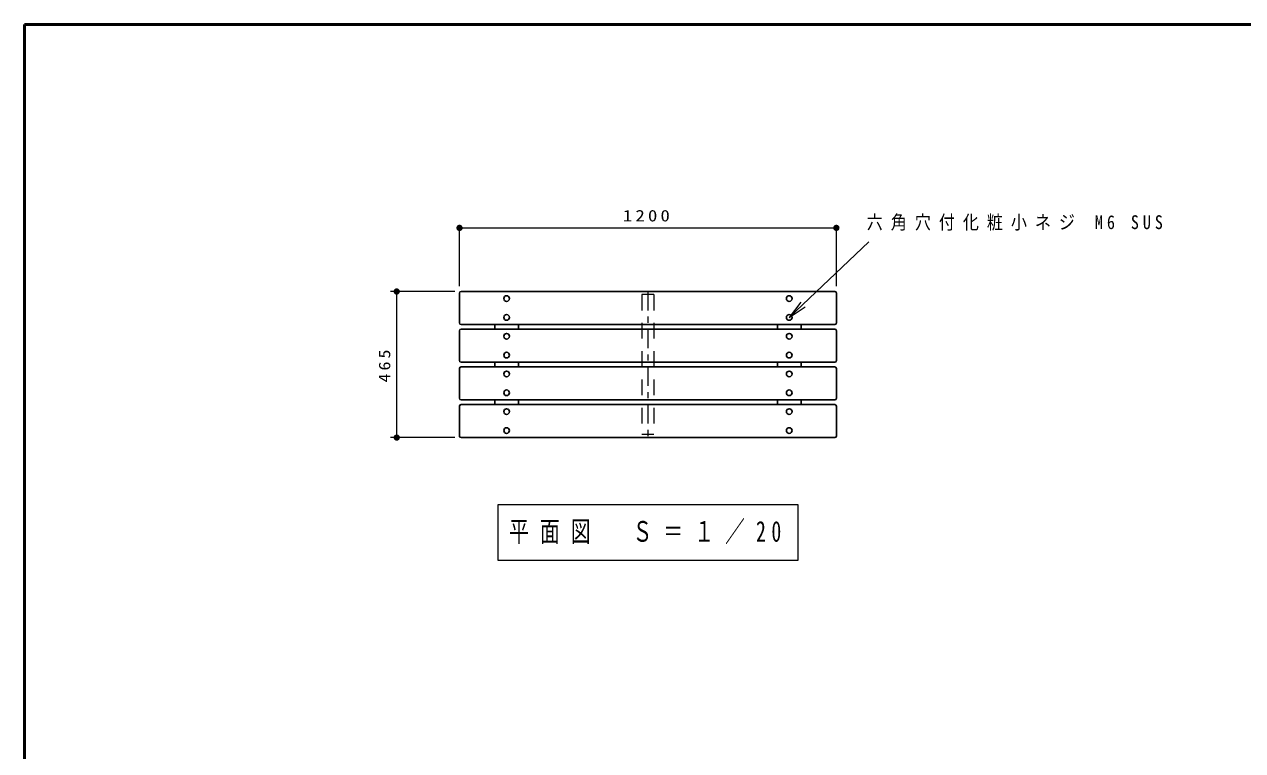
# Model space of a CAD drawing. Units: millimetres on the paper, scale 1:20. Extents: x -365 to 12, y -38 to 257.
# Drawn here: x -365 to -171, y 141.4 to 257 of the extents above; entities that cross this region are included whole.
import ezdxf

# ---------------------------------------------------------------- set-up
doc = ezdxf.new("R2010")
doc.units = ezdxf.units.MM
doc.linetypes.add('USER1', pattern=[4.5, 2.5, -2])
doc.linetypes.add('USER2', pattern=[6, 3, -1, 1, -1])
doc.layers.add('LY_1', color=7, linetype='Continuous', lineweight=25)
doc.layers.add('LY_2', color=7, linetype='Continuous', lineweight=13)
doc.styles.add('ＭＳ ゴシック', font='')
doc.styles.get('ＭＳ ゴシック').set_extended_font_data('MS Gothic')

# ---------------------------------------------------------------- blocks, each defined once
blk = doc.blocks.new('open_arrow')
at = {"color": 0, "linetype": 'Continuous', "lineweight": -2}
blk.add_lwpolyline([(7.5, 1.25), (0, 0), (7.5, -1.25)], dxfattribs=at)
blk = doc.blocks.new('filled_dot')
at = {"color": 0, "linetype": 'Continuous', "lineweight": -2, "const_width": 1.25}
blk.add_lwpolyline([(-0.625, 0, 1), (0.625, 0, 1)], format="xyb", close=True, dxfattribs=at)

msp = doc.modelspace()

# ---------------------------------------------------------------- linework, layer by layer
at = {"layer": 'LY_1', "lineweight": 13}
for p, q in [((-295.717, 215.353), (-295.717, 225.103)), ((-235.717, 215.353), (-235.717, 225.103)), ((-295.717, 224.603), (-235.717, 224.603)), ((-243.217, 210.353), (-230.558, 222.385)), ((-296.467, 214.478), (-306.717, 214.478)), ((-305.717, 191.228), (-305.717, 214.478)), ((-296.467, 191.228), (-306.717, 191.228)), ((-289.617, 180.503), (-289.617, 171.703)), ((-241.817, 180.503), (-289.617, 180.503)), ((-241.817, 171.703), (-241.817, 180.503)), ((-289.617, 171.703), (-241.817, 171.703))]:
    msp.add_line(p, q, dxfattribs=at)
at = {"layer": 'LY_1', "color": 4}
for p, q in [((-295.717, 214.228), (-295.717, 209.478)), ((-235.967, 214.478), (-295.467, 214.478)), ((-235.717, 214.228), (-235.717, 209.478)), ((-295.717, 208.228), (-295.717, 203.478)), ((-235.967, 209.228), (-295.467, 209.228)), ((-235.967, 208.478), (-295.467, 208.478)), ((-235.717, 208.228), (-235.717, 203.478)), ((-295.717, 202.228), (-295.717, 197.478)), ((-235.967, 203.228), (-295.467, 203.228)), ((-235.967, 202.478), (-295.467, 202.478)), ((-235.717, 202.228), (-235.717, 197.478)), ((-295.717, 196.228), (-295.717, 191.478)), ((-235.967, 197.228), (-295.467, 197.228)), ((-235.967, 196.478), (-295.467, 196.478)), ((-235.717, 196.228), (-235.717, 191.478)), ((-235.967, 191.228), (-295.467, 191.228))]:
    msp.add_line(p, q, dxfattribs=at)
at = {"layer": 'LY_1', "linetype": 'USER1', "lineweight": 13}
for p, q in [((-266.667, 213.978), (-266.667, 191.728)), ((-264.767, 213.978), (-266.667, 213.978)), ((-264.767, 213.978), (-264.767, 191.728)), ((-264.767, 191.728), (-266.667, 191.728))]:
    msp.add_line(p, q, dxfattribs=at)
at = {"layer": 'LY_1', "linetype": 'USER2', "lineweight": 13}
msp.add_line((-265.717, 214.478), (-265.717, 191.228), dxfattribs=at)
at = {"layer": 'LY_1'}
for p, q in [((-290.092, 209.228), (-290.092, 208.478)), ((-286.342, 209.228), (-286.342, 208.478)), ((-245.092, 209.228), (-245.092, 208.478)), ((-241.342, 209.228), (-241.342, 208.478)), ((-290.092, 203.228), (-290.092, 202.478)), ((-286.342, 203.228), (-286.342, 202.478)), ((-245.092, 203.228), (-245.092, 202.478)), ((-241.342, 203.228), (-241.342, 202.478)), ((-290.092, 197.228), (-290.092, 196.478)), ((-286.342, 197.228), (-286.342, 196.478)), ((-245.092, 197.228), (-245.092, 196.478)), ((-241.342, 197.228), (-241.342, 196.478))]:
    msp.add_line(p, q, dxfattribs=at)
for centre in [(-288.217, 213.353), (-243.217, 213.353), (-288.217, 210.353), (-243.217, 210.353), (-288.217, 207.353), (-243.217, 207.353), (-288.217, 204.353), (-243.217, 204.353), (-288.217, 201.353), (-243.217, 201.353), (-288.217, 198.353), (-243.217, 198.353), (-288.217, 195.353), (-243.217, 195.353), (-288.217, 192.353), (-243.217, 192.353)]:
    msp.add_circle(centre, 0.45, dxfattribs=at)
at = {"layer": 'LY_1', "color": 4}
for centre, start, end in [((-295.467, 214.228), 90, 180), ((-235.967, 214.228), 0, 90), ((-295.467, 209.478), 180, 270), ((-295.467, 208.228), 90, 180), ((-235.967, 209.478), 270, 0), ((-235.967, 208.228), 0, 90), ((-295.467, 203.478), 180, 270), ((-295.467, 202.228), 90, 180), ((-235.967, 203.478), 270, 0), ((-235.967, 202.228), 0, 90), ((-295.467, 197.478), 180, 270), ((-295.467, 196.228), 90, 180), ((-235.967, 197.478), 270, 0), ((-235.967, 196.228), 0, 90), ((-295.467, 191.478), 180, 270), ((-235.967, 191.478), 270, 0)]:
    msp.add_arc(centre, 0.25, start, end, dxfattribs=at)
at = {"layer": 'LY_2', "lineweight": 50}
for p, q in [((0, 257), (-365, 257)), ((-365, 257), (-365, 0))]:
    msp.add_line(p, q, dxfattribs=at)

# ---------------------------------------------------------------- block references
at = {"layer": 'LY_1', "lineweight": 13, "xscale": 0.4, "yscale": 0.4}
msp.add_blockref('filled_dot', (-295.717, 224.603), dxfattribs=at)
for name, p, rotation in [('filled_dot', (-235.717, 224.603), 180), ('filled_dot', (-305.717, 214.478), 270), ('open_arrow', (-243.217, 210.353), 43.5), ('filled_dot', (-305.717, 191.228), 90)]:
    msp.add_blockref(name, p, dxfattribs=dict(at, rotation=rotation))

# ---------------------------------------------------------------- texts
at = {"layer": 'LY_1', "style": 'ＭＳ ゴシック'}
for s, insert, char_height, attachment_point in [('\\T1.33;\\W1.2;1200', (-265.717, 225.603), 1.833, 8), ('\\T1.5;\\W0.85;六角穴付化粧小ネジ\\~M6\\~SUS', (-230.875, 225.385), 2.199, 4), ('\\T1.56;\\W0.7;平面図\u3000Ｓ＝１／20', (-265.717, 176.103), 3.299, 5)]:
    msp.add_mtext(s, dxfattribs=dict(at, insert=insert, char_height=char_height, attachment_point=attachment_point))
at = {"layer": 'LY_1', "insert": (-306.717, 202.853), "char_height": 1.833, "attachment_point": 8, "rotation": 90, "style": 'ＭＳ ゴシック'}
msp.add_mtext('\\T1.33;\\W1.15;465', dxfattribs=at)

doc.saveas('drawing.dxf')
